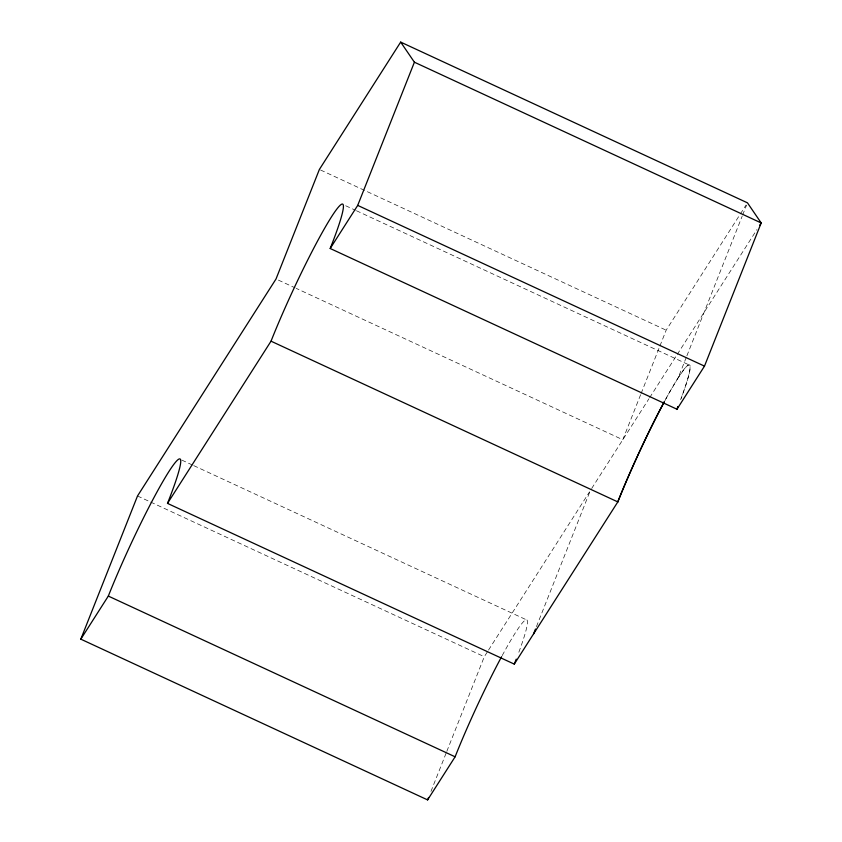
<?xml version="1.0" encoding="UTF-8"?>
<svg xmlns="http://www.w3.org/2000/svg" width="842" height="842" viewBox="0 0 842 842"><rect width="100%" height="100%" fill="white"/><g stroke="black" fill="none" stroke-linecap="round" stroke-linejoin="round"><path stroke-width="0.63" stroke-dasharray="4.21 3.16" d="M430.967 791.406L446.344 752.569M446.818 751.359L484.297 656.707L487.823 651.171M536.449 626.627L589.779 491.928M640.625 394.698L622.796 439.735L296.268 288.396M641.109 393.488L659.423 347.23M659.907 346.009L666.169 330.19L739.686 215.015M664.917 400.676A99.924 8.767 -65.1 0 1 669.569 392.214L678.284 377.563L686.409 357.05M686.883 355.84L742.16 216.226M742.644 215.005L746.496 205.269M740.392 213.91L746.054 205.048M488.528 650.066L589.547 491.823M591.673 488.497L648.95 398.761M649.656 397.656L676.526 355.577M677.231 354.461L756.958 229.561M320.57 170.01L666.169 330.19M345.725 205.774L355.261 210.184M356.45 210.742L688.935 364.849M278.397 280.112L295.079 287.838M181.83 460.1L192.555 465.079M193.744 465.626L526.229 619.733M137.509 495.98L149.423 501.495M150.623 502.053L484.297 656.707M678.284 377.563A99.924 8.767 -65.1 0 1 681.189 398.277M680.61 399.676A99.924 8.767 -65.1 0 0 684.735 368.459L678.136 377.795A99.924 8.767 -65.1 0 0 664.77 400.908M502.211 655.56A99.924 8.767 -65.1 0 1 518.051 654.329"/><path stroke-width="1.26" d="M501.6 656.686A99.924 8.767 -65.1 0 0 455.112 756.8L427.599 799.9L80.811 639.162L137.509 495.98L276.008 279.007L319.381 169.452L400.676 42.1L747.464 202.838L761.189 222.941L704.491 366.133L676.831 409.465A99.924 8.767 -65.1 0 0 677.821 406.949M677.968 406.718A99.924 8.767 -65.1 0 1 676.979 409.233L330.19 248.495L357.703 205.395L414.401 62.203L400.676 42.1M427.599 799.9L428.567 797.469M533.565 633.9L535.48 629.048M80.811 639.162L108.323 596.073A99.924 8.767 -65.1 0 1 168.789 471.72A99.924 8.767 -65.1 0 1 167.495 503.379L514.273 664.117L617.817 501.916A99.924 8.767 -65.1 0 1 664.306 401.802M167.495 503.379L271.029 341.178A99.924 8.767 -65.1 0 1 331.495 216.836A99.924 8.767 -65.1 0 1 330.19 248.495M759.779 225.151L761.189 222.941L414.401 62.203M357.703 205.395L704.491 366.133M271.029 341.178L617.817 501.916M108.323 596.073L455.112 756.8M617.67 502.148A99.924 8.767 -65.1 0 1 664.159 402.034M516.23 659.139A99.924 8.767 -65.1 0 1 514.273 664.117"/></g></svg>
